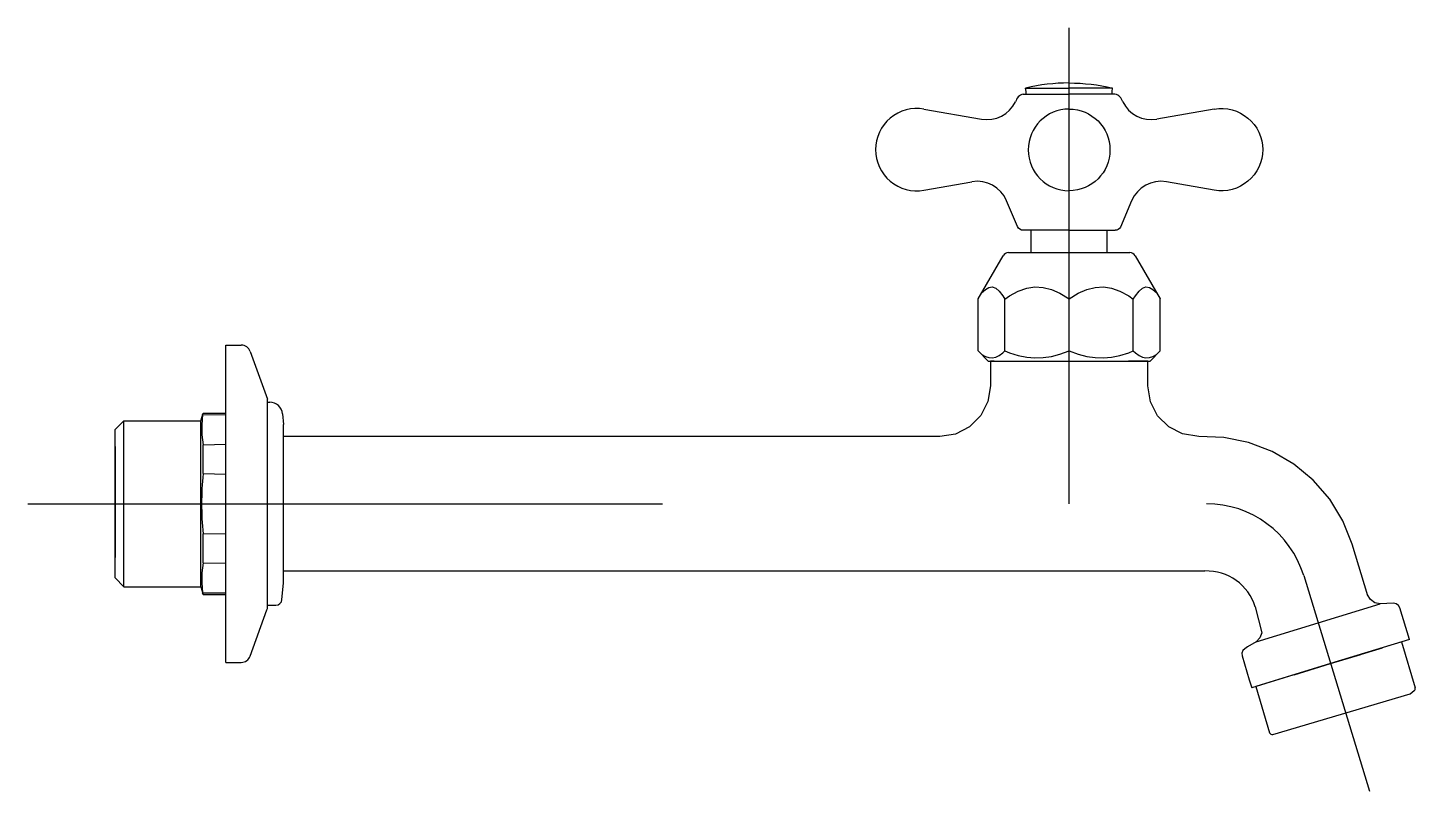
# Model space of a CAD drawing. Extents: x -37.884 to -37.665, y 5.963 to 6.084.
import ezdxf

# ---------------------------------------------------------------- set-up
doc = ezdxf.new("R2010")
doc.units = 0
doc.header["$LTSCALE"] = 0.2
doc.header["$MEASUREMENT"] = 0
doc.linetypes.add('AXES', pattern=[0.5400000065565109, 0.300000011920929, -0.07999999821186066, 0.07999999821186066, -0.07999999821186066])
doc.linetypes.add('CONTINU', pattern=[0])
doc.layers.get('0').update_dxf_attribs({"linetype": 'CONTINUOUS'})
doc.layers.add('DECA_EIXOS', color=5, linetype='AXES')

msp = doc.modelspace()

# ---------------------------------------------------------------- linework, layer by layer
at = {"linetype": 'CONTINU'}
for p, q in [((-37.72702615269095, 6.073229283834892), (-37.71980167357019, 6.073229284753524)), ((-37.71257719444942, 6.073229283834892), (-37.71980167357019, 6.073229284753524)), ((-37.74267156666583, 6.070880291464307), (-37.73359851309137, 6.069282242056105)), ((-37.69693178047451, 6.070880291464307), (-37.70600483404901, 6.069282242056105)), ((-37.74267285115648, 6.058078048982311), (-37.73512138777234, 6.059409572766371)), ((-37.84610167662392, 5.99242482749436), (-37.84610167662195, 6.025160265134219)), ((-37.85270167509607, 5.983660260365848), (-37.85270167509607, 6.008660261578844)), ((-37.71336732069543, 5.998060607121828), (-37.69841563002161, 5.998062369511965)), ((-37.85633910881317, 5.99460537450159), (-37.85270166746668, 5.99460537450159)), ((-37.84382802626855, 5.993573104705921), (-37.84360167662195, 5.996160238431338)), ((-37.85627342955163, 5.994360263036135), (-37.85270165983728, 5.994360263036135)), ((-37.84610167662195, 5.992660262273196), (-37.84482422080701, 5.992660262273196)), ((-37.84883619514927, 5.984647227573376), (-37.84619211379944, 5.991911785924067)), ((-37.85270167509607, 5.983660260365848), (-37.85024573593105, 5.983660257504825)), ((-37.69036393705895, 5.979864226506601), (-37.6882222039854, 5.972567159204241))]:
    msp.add_line(p, q, dxfattribs=at)
for points in [[(-37.71980167357019, 6.074986676377407, 0.05765208997580709), (-37.72665161110778, 6.074194168333762)], [(-37.71980167357019, 6.074986676377407, -0.05765208997580709), (-37.71295173603259, 6.074194168333762)], [(-37.74797973036196, 6.069458616377632, 0.2204207080055777), (-37.75030167183318, 6.064479479282739)], [(-37.74267156666583, 6.070880291464307, 0.2204718550951991), (-37.74797973036196, 6.069458616377632)], [(-37.71980167357019, 6.070880534810883, 0.9999999999999999), (-37.71980167357019, 6.058005312604778)], [(-37.71980167357019, 6.070880534810883, -0.9999999999999999), (-37.71980167357019, 6.058005312604778)], [(-37.69693178047451, 6.070880291464307, -0.2204718550951991), (-37.69162361677841, 6.069458616377632)], [(-37.69162361677841, 6.069458616377632, -0.2204207080055777), (-37.68930167530716, 6.064479479282739)], [(-37.75030167183318, 6.064479479282739, 0.2204565901940726), (-37.74797973614376, 6.059499945382016)], [(-37.68930167530716, 6.064479479282739, -0.2204565901940726), (-37.69162361099661, 6.059499945382016)], [(-37.74797973614376, 6.059499945382016, 0.2204184390585335), (-37.74267285115648, 6.058078048982311)], [(-37.69693049598389, 6.058078048982311), (-37.70448195936801, 6.059409572766371, 0.3502766352187807), (-37.70995788687132, 6.056422964540034), (-37.71170342595512, 6.052267104255507)], [(-37.69162361099661, 6.059499945382016, -0.2204184390585335), (-37.69693049598389, 6.058078048982311)], [(-37.71980167357019, 6.051760259383159), (-37.72702242914268, 6.05176026040546, -0.3019971918684024), (-37.72794440494725, 6.052373013256088), (-37.72964546026905, 6.056422964540034)], [(-37.71170342595512, 6.052267104255507, -0.2701478738600387), (-37.71257345230099, 6.051760260406511)], [(-37.72934506384424, 6.048260260032062, 0.2679539021429665), (-37.73021108420225, 6.047760252797239)], [(-37.70939222372958, 6.047760186154589, 0.2679743645425166), (-37.7102582813888, 6.048260259018782)], [(-37.84883622406584, 6.032673369816295, 0.315283710183008), (-37.85024573484949, 6.033660262273196)], [(-37.84374815461759, 6.022834540255669, 0.3888834337087075), (-37.84574054686121, 6.024660261319521)], [(-37.85627344481043, 6.013404663157939, 0.04554172205012277), (-37.85627344481043, 6.003915857812174)], [(-37.66542305488603, 5.979199528119302, 0.3105041838140157), (-37.66528300580281, 5.979630462082981)]]:
    msp.add_lwpolyline(points, format="xyb", dxfattribs=at)
for points in [[(-37.72665161110778, 6.074194168333762), (-37.71980167357019, 6.074194152827659)], [(-37.72657831541589, 6.073642958036587), (-37.72665161110778, 6.074194168333762)], [(-37.72657831541589, 6.073229283891849), (-37.72657831541589, 6.073642958036587)], [(-37.71295173603259, 6.074194168333762), (-37.71980167357019, 6.074194152827659)], [(-37.71302503172448, 6.073642958036587), (-37.71295173603259, 6.074194168333762)], [(-37.71302503172448, 6.073229283891849), (-37.71302503172448, 6.073642958036587)], [(-37.72580167357019, 6.04826025984395), (-37.72580167547754, 6.051760260229841)], [(-37.71980167357019, 6.051760259383159), (-37.71257345230099, 6.051760260406511)], [(-37.71380166975549, 6.048260259206893), (-37.71380166975549, 6.051760258536477)], [(-37.73414336744836, 6.040949341939333), (-37.73021108420225, 6.047760252797239)], [(-37.72934506384424, 6.048260260032062), (-37.7102582813888, 6.048260259018782)], [(-37.70939222372958, 6.047760186154589), (-37.70545997587732, 6.04094933240259)], [(-37.73298284689478, 6.042449378178958), (-37.73244213644556, 6.042769251988772)], [(-37.73244213644556, 6.042769251988772), (-37.73191029707483, 6.042832350896242)], [(-37.73191029707483, 6.042832350896242), (-37.73137552229456, 6.042642184422854)], [(-37.72648384062342, 6.042642188237552), (-37.72519278112939, 6.04283235471094)], [(-37.72519278112939, 6.04283235471094), (-37.72390880934289, 6.042769255803469)], [(-37.72390880934289, 6.042769255803469), (-37.7226034199386, 6.042449380086306)], [(-37.71699993101648, 6.042449380086306), (-37.71569453779748, 6.042769255803469)], [(-37.71569453779748, 6.042769255803469), (-37.71441056791834, 6.042832350896242)], [(-37.71441056791834, 6.042832350896242), (-37.71311951033167, 6.042642188237552)], [(-37.70822782103113, 6.042642192052249), (-37.70769304625085, 6.04283235471094)], [(-37.70769304625085, 6.04283235471094), (-37.70716120878748, 6.042769259618167)], [(-37.70716120878748, 6.042769259618167), (-37.70662049833825, 6.042449383901004)], [(-37.73414336744836, 6.040949341939333), (-37.73360181815692, 6.041887332342961)], [(-37.73414336744836, 6.032751948521975), (-37.73414336744836, 6.040949341939333)], [(-37.73360181815692, 6.041887332342961), (-37.73298284689478, 6.042449378178958)], [(-37.73137552229456, 6.042642184422854), (-37.73082574049524, 6.04218810193384)], [(-37.73082574049524, 6.04218810193384), (-37.73024749723962, 6.041443761037234)], [(-37.73024749723962, 6.041443761037234), (-37.72991536871484, 6.040934947179202)], [(-37.72991536871484, 6.040934947179202), (-37.7292071358352, 6.041443759129885)], [(-37.7299153553634, 6.032760255025271), (-37.72991536871484, 6.040934947179202)], [(-37.7292071358352, 6.041443759129885), (-37.72781113020471, 6.042188098119143)], [(-37.72781113020471, 6.042188098119143), (-37.72648384062342, 6.042642188237552)], [(-37.7226034199386, 6.042449380086306), (-37.72124616209558, 6.041854558156374)], [(-37.72124616209558, 6.041854558156374), (-37.71980167357019, 6.040949345754031)], [(-37.71980167357019, 6.040949345754031), (-37.7183571888595, 6.041854554341677)], [(-37.71980167357019, 6.032751946614627), (-37.71980167357019, 6.040949345754031)], [(-37.7183571888595, 6.041854554341677), (-37.71699993101648, 6.042449380086306)], [(-37.71311951033167, 6.042642188237552), (-37.71179222075037, 6.042188100026491)], [(-37.71179222075037, 6.042188100026491), (-37.71039621321253, 6.04144376675928)], [(-37.71039621321253, 6.04144376675928), (-37.70968796888879, 6.040934947179202)], [(-37.70968798033289, 6.032760255025271), (-37.70968796888879, 6.040934947179202)], [(-37.70968796888879, 6.040934947179202), (-37.70935584990076, 6.041443762944582)], [(-37.70935584990076, 6.041443762944582), (-37.70877760283044, 6.04218810193384)], [(-37.70877760283044, 6.04218810193384), (-37.70822782103113, 6.042642192052249)], [(-37.70662049833825, 6.042449383901004), (-37.70600153364557, 6.041887338066624)], [(-37.70600153364557, 6.041887338066624), (-37.70545997587732, 6.04094933240259)], [(-37.70545997587732, 6.032751954244021), (-37.70545997587732, 6.04094933240259)], [(-37.85270167509607, 6.033660260365847), (-37.85024573484949, 6.033660262273196)], [(-37.85270167509607, 6.008660261578844), (-37.85270167509607, 6.033660260365847)], [(-37.84883622406584, 6.032673369816295), (-37.84610167662195, 6.025160265134219)], [(-37.73414336744836, 6.032751948521975), (-37.7335828934111, 6.032191473813089)], [(-37.73414336744836, 6.032751948521975), (-37.73255167929224, 6.031160258458499)], [(-37.7335828934111, 6.032191473813089), (-37.73298284498743, 6.031885901616458)], [(-37.73298284498743, 6.031885901616458), (-37.73244213644556, 6.031701220677737)], [(-37.73191029707483, 6.031664792226199), (-37.73137552610925, 6.031774584935549)], [(-37.73137552610925, 6.031774584935549), (-37.73082574049524, 6.03203675000513)], [(-37.73082574049524, 6.03203675000513), (-37.73024749533228, 6.032466494725589)], [(-37.73024749533228, 6.032466494725589), (-37.7299153553634, 6.032760255025271)], [(-37.7299153553634, 6.032760255025271), (-37.7292071358352, 6.032466496632937)], [(-37.7292071358352, 6.032466496632937), (-37.72781112829736, 6.032036751912478)], [(-37.72781112829736, 6.032036751912478), (-37.72648384062342, 6.0317745830282)], [(-37.72648384062342, 6.0317745830282), (-37.72519278112939, 6.031664792226199)], [(-37.72390880934289, 6.031701220677737), (-37.7226034199386, 6.031885899709109)], [(-37.7226034199386, 6.031885899709109), (-37.72124616209558, 6.032229321645144)], [(-37.72124616209558, 6.032229321645144), (-37.71980167357019, 6.032751946614627)], [(-37.71980167357019, 6.032751946614627), (-37.7183571888595, 6.032229323552492)], [(-37.7183571888595, 6.032229323552492), (-37.71699993101648, 6.031885899709109)], [(-37.71699993101648, 6.031885899709109), (-37.71569453779748, 6.031701220677737)], [(-37.71441056791834, 6.03166479031885), (-37.71311951033167, 6.0317745830282)], [(-37.71311951033167, 6.0317745830282), (-37.71179221693567, 6.03203675000513)], [(-37.71179221693567, 6.03203675000513), (-37.71039621321253, 6.032466490910891)], [(-37.71039621321253, 6.032466490910891), (-37.70968798033289, 6.032760255025271)], [(-37.70968798033289, 6.032760255025271), (-37.70935584990076, 6.032466494725589)], [(-37.70935584990076, 6.032466494725589), (-37.70877760283044, 6.03203675000513)], [(-37.70877760283044, 6.03203675000513), (-37.70822782484583, 6.031774581120852)], [(-37.70822782484583, 6.031774581120852), (-37.70769304625085, 6.03166479031885)], [(-37.70716120497278, 6.031701218770388), (-37.70662049833825, 6.03188589780176)], [(-37.7070516659408, 6.031160258458499), (-37.70545997587732, 6.032751954244021)], [(-37.70662049833825, 6.03188589780176), (-37.70602045587331, 6.03219147223313)], [(-37.70602045587331, 6.03219147223313), (-37.70545997587732, 6.032751954244021)], [(-37.73255167929224, 6.031160258458499), (-37.7070516659408, 6.031160258458499)], [(-37.73244213644556, 6.031701220677737), (-37.73191029707483, 6.031664792226199)], [(-37.7316016747146, 6.031160260365847), (-37.73220166746668, 6.031160258458499)], [(-37.73220166746668, 6.031160258458499), (-37.70740167967371, 6.031160258458499)], [(-37.73220166746668, 6.031160258458499), (-37.73220166746668, 6.027260304616336)], [(-37.7316016747146, 6.031160260365847), (-37.72915388647608, 6.031160258458499)], [(-37.72519278112939, 6.031664792226199), (-37.72390880934289, 6.031701220677737)], [(-37.71569453779748, 6.031701220677737), (-37.71441056791834, 6.03166479031885)], [(-37.71069394651941, 6.031160258458499), (-37.70800167051843, 6.031160260365847)], [(-37.70740167967371, 6.031160258458499), (-37.71044607512049, 6.031160258634103)], [(-37.70740167967371, 6.031160258458499), (-37.70800167051843, 6.031160260365847)], [(-37.70769304625085, 6.03166479031885), (-37.70716120497278, 6.031701218770388)], [(-37.70740167967371, 6.027260436223391), (-37.70740167967371, 6.031160258458499)], [(-37.73220166746668, 6.027260304616335), (-37.73259126059106, 6.02478766267145), (-37.73372950140527, 6.0225571586355), (-37.7354985043197, 6.020788154767397), (-37.73772900930933, 6.019649912999514), (-37.74020165220789, 6.019260320828798)], [(-37.69934793103653, 6.019254354171202), (-37.7019185673385, 6.01966437928522), (-37.70411889235071, 6.020798504994753), (-37.70585450331262, 6.022530765698794), (-37.70699287382654, 6.02472889439905), (-37.7074016796737, 6.027260436223391)], [(-37.84610167662195, 6.024660261319521), (-37.84574054686121, 6.024660261319521)], [(-37.87010167662195, 6.020360264943484), (-37.86872667662195, 6.021735259221438)], [(-37.86872667662195, 5.995585263417605), (-37.86872667662195, 6.021735259221438)], [(-37.86872667662195, 6.021735259221438), (-37.85660167662195, 6.021735259221438)], [(-37.85660167662195, 6.021735259221438), (-37.85627342955163, 6.022960259602907)], [(-37.85660167662195, 5.995585263417605), (-37.85660167662195, 6.021735259221438)], [(-37.85633470870243, 6.022731569113684), (-37.85646639219812, 6.021120256589296), (-37.85646469084314, 6.019537407086733), (-37.85627344481043, 6.017970752404573)], [(-37.85633470870243, 6.022731569113684), (-37.85627342955163, 6.022960259602907)], [(-37.85633470870243, 6.022731569113684), (-37.85270166746668, 6.022700333760623)], [(-37.85627342955163, 6.022960259602907), (-37.85270165983728, 6.022960258649234)], [(-37.84374815461759, 6.022834540255669), (-37.84360167662195, 6.021160284207705)], [(-37.84360167662195, 6.008660261619728), (-37.84360167662195, 6.021160284207705)], [(-37.87010167662195, 5.996960258649233), (-37.87010167662195, 6.020360264943484)], [(-37.74144723478845, 6.019260261700992), (-37.84360167662195, 6.019260261700992)], [(-37.74020165220789, 6.019260320828799), (-37.74144723478845, 6.019260261700992)], [(-37.67520478788904, 6.002277186559084), (-37.67667623106531, 6.005965298341158), (-37.67873612944177, 6.009361987517718), (-37.6813280254989, 6.012373639510516), (-37.68438064543298, 6.014912067578677), (-37.68781035582116, 6.016914957688693), (-37.69152314344934, 6.018327775643709), (-37.69541705671838, 6.019100836919192), (-37.69934793103653, 6.019254354171202)], [(-37.87010167662195, 6.017660262273196), (-37.87010167662195, 6.00866026150067)], [(-37.87010167662195, 6.017160261319521), (-37.87010167662195, 6.00866026150067)], [(-37.85627344481043, 6.017970752404574), (-37.85270166746668, 6.018030358479861)], [(-37.85627344481043, 6.013404663157939), (-37.85627344481043, 6.017970752404574)], [(-37.85627344481043, 6.013404663157939), (-37.85270166746668, 6.013330227540377)], [(-37.87010167662195, 6.00866026150067), (-37.87010167662195, 6.000516387151126)], [(-37.87010167662195, 6.00866026150067), (-37.87010167662195, 6.000394332097414)], [(-37.87010167662195, 6.00866026150067), (-37.87010167662195, 6.000160261319522)], [(-37.84360167662195, 5.996160238431338), (-37.84360167662195, 6.008660261619728)], [(-37.85627344481043, 6.003915857812174), (-37.85270165983728, 6.003990293668155)], [(-37.85627343718103, 5.999349776433352), (-37.85627344481043, 6.003915857812174)], [(-37.67271941343835, 5.994147891209963), (-37.67520478788904, 6.002277186559085)], [(-37.67325557693741, 5.995901603387225), (-37.67520478788904, 6.002277186559085)], [(-37.85627343718103, 5.999349776433352), (-37.85646639219812, 5.997754881070498), (-37.85646468321374, 5.99617203061426), (-37.85633910881317, 5.994605374501589)], [(-37.85627343718103, 5.999349776433352), (-37.85270165983728, 5.999290160344485)], [(-37.87010167662195, 5.996960258649233), (-37.86872667662195, 5.995585263417605)], [(-37.84360167662195, 5.998060260938052), (-37.74144723478845, 5.998060260938052)], [(-37.74144723478845, 5.998060260938052), (-37.71336732069543, 5.998060607121829)], [(-37.86872667662195, 5.995585263417605), (-37.85660167662195, 5.995585263417605)], [(-37.85660167662195, 5.995585263417605), (-37.85627342955163, 5.994360263036135)], [(-37.85627342955163, 5.994360263036135), (-37.85633910881317, 5.99460537450159)], [(-37.67276986072694, 5.994312896892839), (-37.67325557693741, 5.995901603387225)], [(-37.69035794035486, 5.986915545628909), (-37.67078744474939, 5.992898860143069)], [(-37.67078744474939, 5.992898860143068), (-37.6716387173324, 5.993056794331912), (-37.6723433758407, 5.993559426473024), (-37.67276986072693, 5.994312896892838)], [(-37.66869079557947, 5.99297208707178), (-37.67078744474939, 5.992898860143069)], [(-37.66769956938317, 5.992265078709963), (-37.66791282621912, 5.992641810582522), (-37.66826515928796, 5.992893126653079), (-37.66869079557947, 5.992972087071779)], [(-37.6904843899398, 5.992399241612796), (-37.68943739286951, 5.988333243535402), (-37.68974052397301, 5.987522498296153), (-37.69035794035486, 5.986915545628912)], [(-37.66616970793298, 5.987261168645266), (-37.66769956938318, 5.992265078709964)], [(-37.6916922985702, 5.986081746266729), (-37.69213708464196, 5.985803815053353)], [(-37.69035794035486, 5.986915545628912), (-37.6916922985702, 5.986081746266729)], [(-37.66616970793298, 5.987261168645266), (-37.67860167662194, 5.983460322545413)], [(-37.66683940855554, 5.987056420491579), (-37.67860167662194, 5.983460322545413)], [(-37.67860167662194, 5.983460322545413), (-37.670425298285, 5.985960100333388)], [(-37.66742922941736, 5.986876094029788), (-37.66528300580281, 5.979630462082981)], [(-37.69213708464196, 5.985803815053353), (-37.69244580046229, 5.985500338719726), (-37.69259736601402, 5.985094966100101), (-37.69256347624353, 5.984663396047006)], [(-37.69256347624353, 5.984663396047006), (-37.69141607252647, 5.980910363362677)], [(-37.67860167662194, 5.983460322545413), (-37.67384778210511, 5.98491373864602)], [(-37.67507684308476, 5.984537975782514), (-37.67433326643732, 5.984765310711296)], [(-37.67860167662194, 5.983460322545413), (-37.69103359953455, 5.979659354375246)], [(-37.67860167662194, 5.983460322545413), (-37.69036393705896, 5.979864226506594)], [(-37.68434555003082, 5.981704238285612), (-37.67860167662194, 5.983460322545413)], [(-37.68434555003082, 5.981704238285612), (-37.67931314145265, 5.983243219067158)], [(-37.68434555003082, 5.981704238285612), (-37.68199267038128, 5.982424116138366)], [(-37.69141607252647, 5.980910363362677), (-37.69103359953454, 5.979659354375253)], [(-37.68772479497314, 5.972296279740356), (-37.6660547329574, 5.978714825795535)], [(-37.6660547329574, 5.978714825795535), (-37.66542305488603, 5.979199528119302)]]:
    msp.add_lwpolyline(points, dxfattribs=at)
for centre, radius, start, end in [((-37.73273224714139, 6.074200536405159), 0.004993999999999619, 260.0108697602462, 334.0993298011472), ((-37.70687109999896, 6.074200536405159), 0.004993999999999619, 205.9006701988528, 279.9891302397538), ((-37.73425349604797, 6.054487503287505), 0.004997999999999354, 22.78331707790646, 99.9999782598313), ((-37.84760167662195, 5.992424750493412), 0.001500000000001158, 340.0026683806914, 0.002941219554453982), ((-37.84482422080701, 5.993660262273196), 0.001, 270, 354.999895062958), ((-37.85024573418364, 5.985160257504824), 0.0015, 269.9999332538456, 340.0000115255127), ((-37.68783839429754, 5.972679809652485), 0.0004, 196.3572806656983, 286.4989821258719)]:
    msp.add_arc(centre, radius, start, end, dxfattribs=at)
at = {"linetype": 'CONTINUOUS'}
for centre, radius, start, end in [((-37.7266665290682, 6.071654874564445), 0.001614959349622972, 102.8666540690425, 166.9659765850339), ((-37.71293681807218, 6.071654874564445), 0.001614959349622972, 13.03402341496612, 77.13334593095752), ((-37.69814693082223, 5.990053248692854), 0.008013626866466582, 17.02269377855739, 91.92150403022958)]:
    msp.add_arc(centre, radius, start, end, dxfattribs=at)
at = {"layer": 'DECA_EIXOS'}
for points in [[(-37.71980167357019, 6.008660261438731), (-37.71980167357019, 6.083695693181399)], [(-37.88388794676355, 6.008660261438731), (-37.6981535107284, 6.008660262273196)], [(-37.68284129295689, 5.997329378549707), (-37.67245016447595, 5.963336894200686)]]:
    msp.add_lwpolyline(points, dxfattribs=at)
msp.add_lwpolyline([(-37.68284129295689, 5.997329378549707, 0.3297608079467387), (-37.6981535107284, 6.008660262273196)], format="xyb", dxfattribs=at)

doc.saveas('drawing.dxf')
